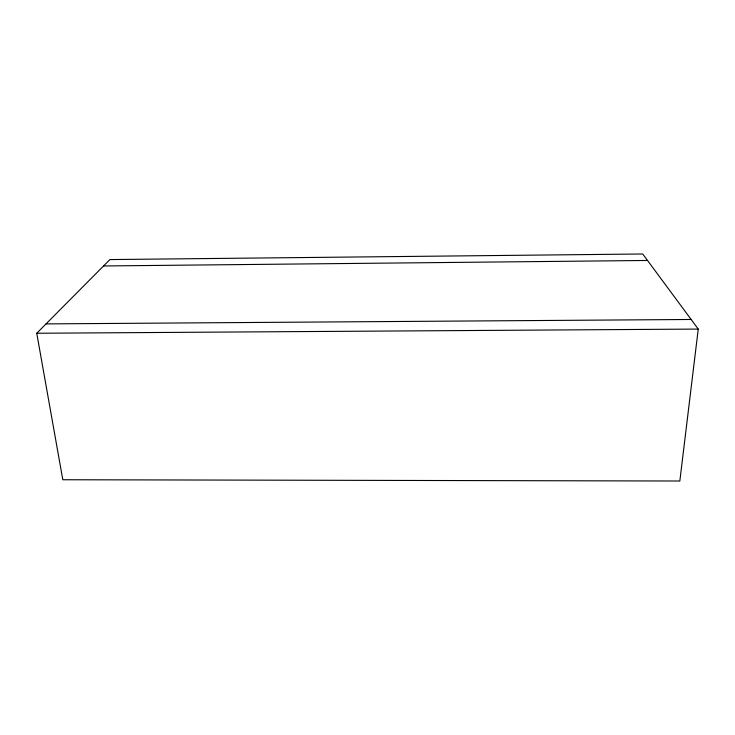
<?xml version="1.0" encoding="UTF-8"?>
<svg xmlns="http://www.w3.org/2000/svg" width="735" height="735" viewBox="0 0 735 735"><rect width="100%" height="100%" fill="white"/><g stroke="black" fill="none" stroke-linecap="round" stroke-linejoin="round"><path stroke-width="1.1" d="M698.25 329.078L679.838 481.012L62.806 479.744L36.75 333.258L109.901 259.574L642.73 253.988L698.25 329.078L36.75 333.258M103.552 265.969L647.517 260.466M46.048 323.896L691.148 319.477"/></g></svg>
